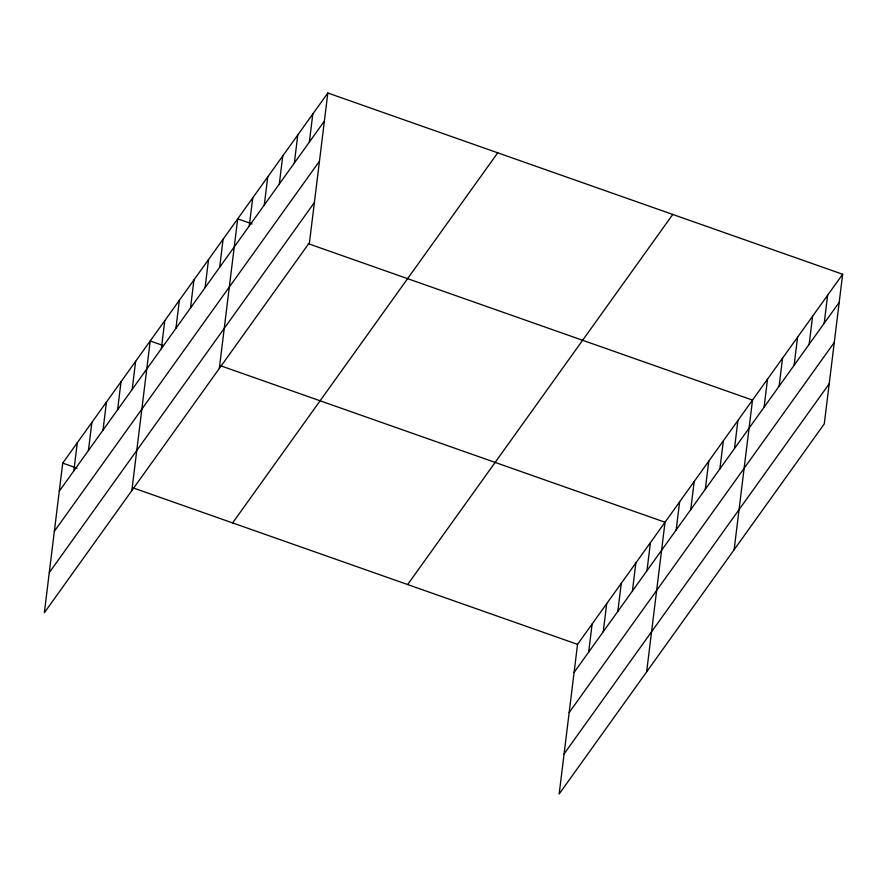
<?xml version="1.0" encoding="UTF-8"?>
<svg xmlns="http://www.w3.org/2000/svg" width="887" height="887" viewBox="0 0 887 887"><rect width="100%" height="100%" fill="white"/><g stroke="black" fill="none" stroke-linecap="round" stroke-linejoin="round"><path stroke-width="1.33" d="M327.835 93.002L62.722 463.114L44.35 612.74L309.463 242.639L327.835 93.002L842.65 274.26L824.278 423.886L559.165 793.998L577.537 644.361L842.65 274.26M73.854 470.831L77.302 442.757M88.434 450.474L91.882 422.4M103.014 430.117L106.462 402.044M117.605 409.761L121.042 381.687M132.185 389.404L135.633 361.331M131.841 490.6L150.213 340.974L163.275 345.575M161.345 348.702L164.794 320.617M175.925 328.345L179.374 300.261M190.505 307.989L193.954 279.904M205.085 287.632L208.534 259.547M219.666 267.275L223.114 239.191M219.322 368.471L237.694 218.845L252.074 223.901M249.269 225.941L252.717 197.868M264.293 204.975L267.741 176.89M279.316 183.997L282.765 155.924M294.34 163.031L297.788 134.946M309.363 142.053L312.812 113.979M588.669 652.089L592.117 624.004M603.249 631.732L606.697 603.659M617.829 611.376L621.277 583.302M632.409 591.019L635.857 562.946M646.989 570.663L650.437 542.589M646.645 671.858L665.028 522.232L220.774 365.821M676.16 529.949L679.608 501.876M690.74 509.593L694.188 481.519M705.32 489.247L708.768 461.162M719.9 468.89L723.348 440.806M734.48 448.534L737.929 420.449M734.137 549.729L752.509 400.092L308.266 243.681M764.084 407.2L767.532 379.126M779.108 386.233L782.556 358.148M794.131 365.256L797.579 337.182M809.155 344.289L812.603 316.204M824.178 323.312L827.626 295.238M59.274 491.187L324.387 121.087M54.351 531.302L319.464 161.19M49.273 572.625L314.386 202.524M232.616 522.92L497.729 152.819M407.643 584.555L672.767 214.443M574.089 672.446L839.202 302.334M569.166 712.56L834.279 342.449M564.088 753.883L829.201 383.783M62.722 463.114L77.102 468.17M133.294 487.95L577.537 644.361"/></g></svg>
